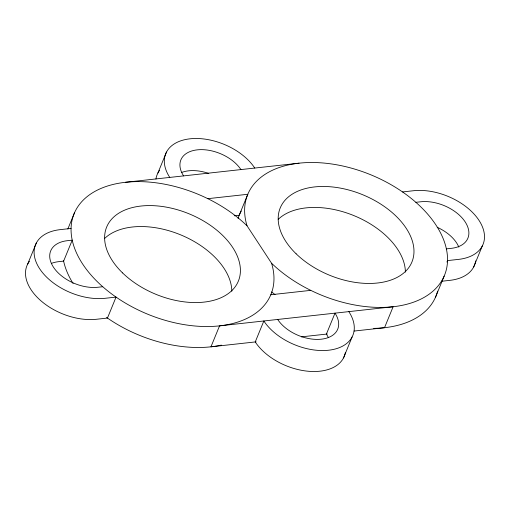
<?xml version="1.0" encoding="UTF-8"?>
<svg xmlns="http://www.w3.org/2000/svg" width="510" height="510" viewBox="0 0 510 510"><rect width="100%" height="100%" fill="white"/><g stroke="black" fill="none" stroke-linecap="round" stroke-linejoin="round"><path stroke-width="0.76" d="M27.712 264.008L36.312 243.047M67.849 228.984L74.441 212.912M157.896 173.017L166.496 152.05M343.504 357.95L352.104 336.983M446.938 262.044L447.531 260.597L458.477 259.392A50.866 31.104 22.3 0 0 478.973 220.326A50.866 31.104 22.3 0 0 413.482 190.734L402.537 191.938M435.559 297.088L444.153 276.127M473.688 266.953L482.288 245.992M125.479 182.293L299.045 163.181M207.831 198.677L247.809 194.278L239.209 215.239L234.211 215.794M71.069 228.442L60.123 229.647A50.866 31.104 22.3 0 0 39.627 268.706A50.866 31.104 22.3 0 0 105.111 298.299L116.057 297.094L107.463 318.061L96.517 319.266A50.866 31.104 22.3 0 1 41.023 300.881A50.866 31.104 22.3 0 1 29.459 261.267M415.86 202.311L420.724 201.775A34.501 21.101 22.3 0 1 465.139 221.85A34.501 21.101 22.3 0 1 451.235 248.351L446.377 248.886M102.739 286.722L97.875 287.257A34.501 21.101 22.3 0 1 53.454 267.183A34.501 21.101 22.3 0 1 67.358 240.688L72.222 240.153L63.622 261.114L58.765 261.649A34.501 21.101 22.3 0 0 51.325 263.434M270.791 294.761L310.762 290.356M441.666 281.259L449.877 280.353A50.866 31.104 22.3 0 0 475.677 260.852M256.109 341.847L210.955 346.819L219.549 325.858L393.121 306.746L384.521 327.707L354.074 331.06M301.321 336.868L327.261 334.012M247.031 225.796L271.569 263.243A106.367 65.044 22.3 0 0 436.209 288.048A106.367 65.044 22.3 0 0 359.187 170.506A106.367 65.044 22.3 0 0 247.031 225.796A106.367 65.044 22.3 0 0 82.391 200.985A106.367 65.044 22.3 0 0 159.413 318.533A106.367 65.044 22.3 0 0 271.569 263.243M348.827 311.623A50.273 30.747 22.3 0 1 328.567 350.23A50.273 30.747 22.3 0 1 263.849 320.981L255.249 341.942A50.273 30.747 22.3 0 0 306.312 371.05A50.273 30.747 22.3 0 0 345.334 352.703M277.676 319.458A33.909 20.738 22.3 0 0 321.332 339.188A33.909 20.738 22.3 0 0 335 313.146L326.4 334.107A33.909 20.738 22.3 0 1 328.338 337.607M183.6 175.893A33.909 20.738 22.3 0 1 197.268 149.851A33.909 20.738 22.3 0 1 240.924 169.581M169.773 177.416A50.273 30.747 22.3 0 1 190.026 138.809A50.273 30.747 22.3 0 1 254.751 168.058M221.378 345.117A106.367 65.044 22.3 0 1 106.577 317.443M73.115 283.522A106.367 65.044 22.3 0 1 63.469 260.368M437.618 291.102A106.367 65.044 22.3 0 1 373.658 328.376M275.062 294.601A106.367 65.044 22.3 0 1 271.671 291.924M238.049 218.363A106.367 65.044 22.3 0 1 241.268 211.051M181.362 172.565A33.909 20.738 22.3 0 1 208.775 173.464M155.932 179.048A50.273 30.747 22.3 0 1 159.624 170.308M437.21 227.288A34.501 21.101 22.3 0 1 458.834 247.108M278.218 219.345A71.183 43.529 22.3 0 1 354.444 215.832A71.183 43.529 22.3 0 1 405.386 272.104M104.646 238.457A71.183 43.529 22.3 0 1 180.871 234.944A71.183 43.529 22.3 0 1 231.814 291.216M296.119 253.795A71.183 43.529 22.3 0 0 410.881 264.244A71.183 43.529 22.3 0 0 331.251 186.845A71.183 43.529 22.3 0 0 296.119 253.795M122.553 272.907A71.183 43.529 22.3 0 0 237.316 283.356A71.183 43.529 22.3 0 0 157.679 205.957A71.183 43.529 22.3 0 0 122.553 272.907"/></g></svg>
